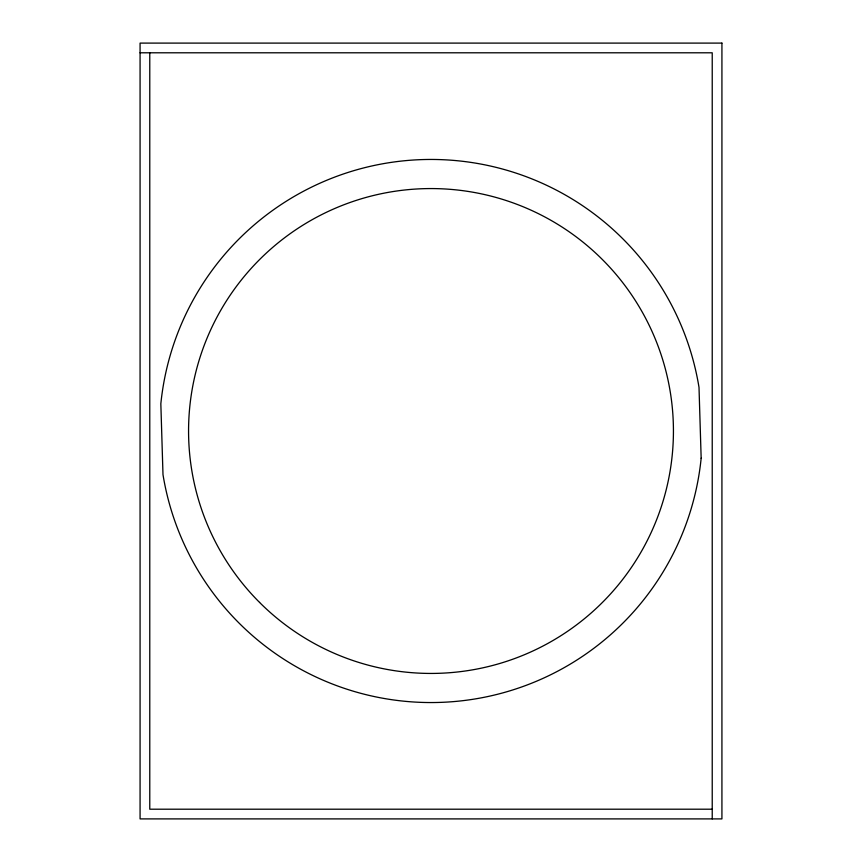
<?xml version="1.0" encoding="UTF-8"?>
<svg xmlns="http://www.w3.org/2000/svg" width="862" height="862" viewBox="0 0 862 862"><rect width="100%" height="100%" fill="white"/><g stroke="black" fill="none" stroke-linecap="round" stroke-linejoin="round"><path stroke-width="1.29" d="M140.075 52.797L712.227 52.797L712.227 818.9M712.227 809.202L149.772 809.202L149.772 52.797M721.925 43.1L140.075 43.1L140.075 818.9L721.925 818.9L721.925 43.1M701.162 458.228L699.007 387.372A271.53 271.53 0 0 0 160.838 403.772L162.993 474.628A271.53 271.53 0 0 0 701.162 458.228M259.57 602.43A242.437 242.437 0 0 0 665.173 493.743A242.437 242.437 0 0 0 368.257 196.827A242.437 242.437 0 0 0 259.57 602.43"/></g></svg>
